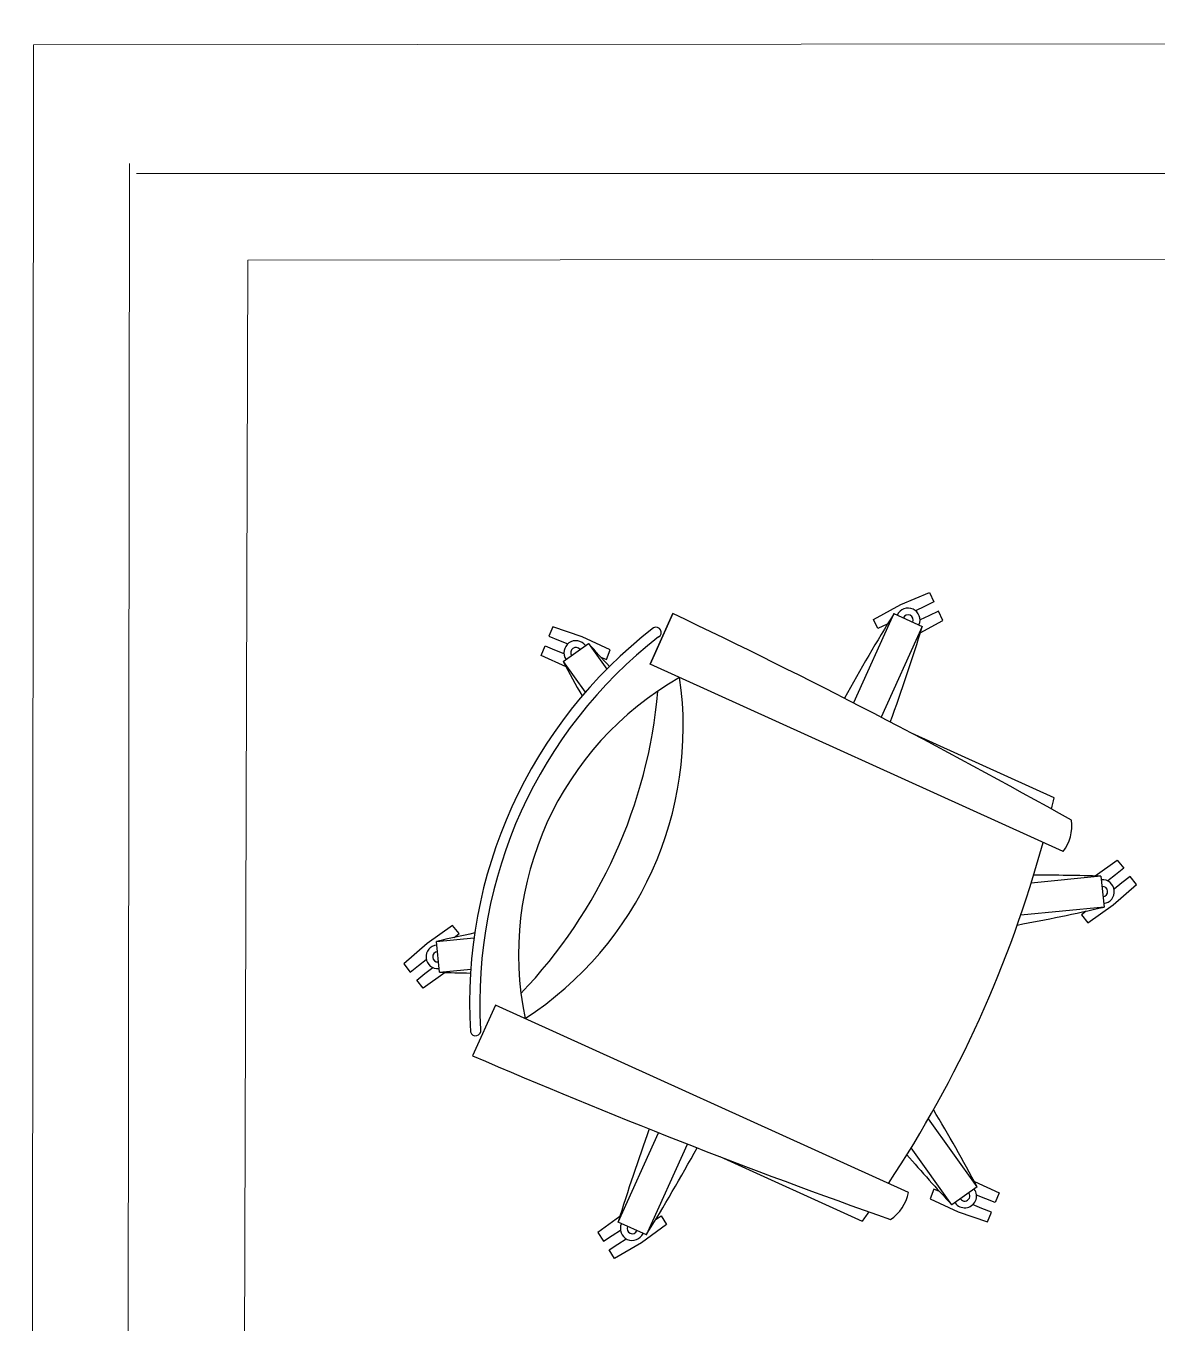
# Model space of a CAD drawing. Header units: inches. Extents: x 164.3 to 247.9, y 15.6 to 56.7.
# Drawn here: x 209.28 to 210.183, y 55.632 to 56.667 of the extents above; entities that cross this region are included whole.
import ezdxf

# ---------------------------------------------------------------- set-up
doc = ezdxf.new("R2010")
doc.units = ezdxf.units.IN
doc.header["$MEASUREMENT"] = 0
doc.layers.get('0').update_dxf_attribs({"lineweight": 0})
doc.layers.add('WALL 1 100', color=250, linetype='Continuous', lineweight=9)
doc.layers.add('провода', color=1, linetype='Continuous', lineweight=5)

msp = doc.modelspace()

# ---------------------------------------------------------------- linework, layer by layer
at = {"color": 7, "linetype": 'ByBlock', "lineweight": -2}
for p, q in [((209.9781, 56.2054), (210.001, 56.2149)), ((210.001, 56.2149), (210.0045, 56.2075)), ((209.9564, 56.1936), (209.9781, 56.2054)), ((209.9971, 56.2039), (209.9899, 56.2005)), ((210.0045, 56.2075), (209.9971, 56.2039)), ((209.778, 56.1579), (209.7963, 56.1982)), ((209.7963, 56.1982), (209.778, 56.1579)), ((209.9727, 56.1982), (209.9404, 56.1269)), ((209.9599, 56.1862), (209.9564, 56.1936)), ((209.9727, 56.1982), (209.9952, 56.188)), ((210.0006, 56.1965), (209.9935, 56.1931)), ((209.9937, 56.1829), (210.0116, 56.1926)), ((210.0081, 56.2), (210.0006, 56.1965)), ((210.0116, 56.1926), (210.0081, 56.2)), ((209.7004, 56.1877), (209.6974, 56.1801)), ((209.7238, 56.1797), (209.7004, 56.1877)), ((209.9673, 56.1897), (209.9599, 56.1862)), ((209.9952, 56.188), (209.9624, 56.1156)), ((209.9676, 56.1898), (209.9673, 56.1897)), ((209.6912, 56.1648), (209.6943, 56.1724)), ((209.6943, 56.1724), (209.7019, 56.1694)), ((209.6974, 56.1801), (209.705, 56.177)), ((209.705, 56.177), (209.7124, 56.1741)), ((209.7087, 56.1599), (209.7288, 56.1743)), ((209.7463, 56.1694), (209.7238, 56.1797)), ((209.7288, 56.1743), (209.7435, 56.1539)), ((209.711, 56.1557), (209.6912, 56.1648)), ((209.7019, 56.1694), (209.7093, 56.1664)), ((209.7087, 56.1599), (209.7263, 56.1354)), ((209.7388, 56.1635), (209.7433, 56.1617)), ((209.7433, 56.1617), (209.7463, 56.1694)), ((210.1078, 56.0083), (209.778, 56.1579)), ((210.1006, 56.0512), (209.9867, 56.1028)), ((210.1332, 55.9889), (210.1509, 56.0014)), ((210.156, 55.995), (210.1495, 55.9899)), ((210.1509, 56.0014), (210.156, 55.995)), ((210.1379, 55.9887), (210.0822, 55.9833)), ((210.1379, 55.9887), (210.1403, 55.9641)), ((210.1495, 55.9899), (210.1433, 55.9849)), ((210.1611, 55.9885), (210.1546, 55.9834)), ((210.1662, 55.982), (210.1611, 55.9885)), ((210.1475, 55.9658), (210.1662, 55.982)), ((210.1546, 55.9834), (210.1484, 55.9785)), ((210.1403, 55.9641), (210.0738, 55.9576)), ((210.1274, 55.9514), (210.1475, 55.9658)), ((210.1261, 55.9609), (210.1223, 55.9579)), ((210.1223, 55.9579), (210.1274, 55.9514)), ((209.6205, 55.9494), (209.6003, 55.9351)), ((209.6256, 55.9429), (209.6205, 55.9494)), ((209.6218, 55.9399), (209.6256, 55.9429)), ((209.6003, 55.9351), (209.5816, 55.9188)), ((209.6075, 55.9367), (209.6375, 55.9396)), ((209.6099, 55.9121), (209.6075, 55.9367)), ((209.5932, 55.9174), (209.5995, 55.9224)), ((209.5816, 55.9188), (209.5867, 55.9123)), ((209.5867, 55.9123), (209.5932, 55.9174)), ((209.6146, 55.912), (209.5969, 55.8994)), ((209.5983, 55.911), (209.6046, 55.9159)), ((209.6099, 55.9121), (209.6349, 55.9145)), ((209.5918, 55.9059), (209.5983, 55.911)), ((209.5969, 55.8994), (209.5918, 55.9059)), ((209.6547, 55.8859), (209.6364, 55.8455)), ((209.9844, 55.7363), (209.6547, 55.8859)), ((210.0391, 55.7409), (210.0002, 55.7953)), ((209.7526, 55.7128), (209.7849, 55.7841)), ((209.7751, 55.7026), (209.808, 55.7751)), ((210.019, 55.7266), (209.9864, 55.7721)), ((209.8336, 55.7651), (209.9474, 55.7135)), ((210.0046, 55.7391), (210.0015, 55.7314)), ((210.0091, 55.7373), (210.0046, 55.7391)), ((210.0391, 55.7409), (210.019, 55.7266)), ((210.0369, 55.7451), (210.0566, 55.7361)), ((210.0566, 55.7361), (210.0535, 55.7284)), ((210.0015, 55.7314), (210.024, 55.7211)), ((210.0428, 55.7238), (210.0354, 55.7268)), ((210.0459, 55.7315), (210.0385, 55.7344)), ((210.0535, 55.7284), (210.0459, 55.7315)), ((209.754, 55.7173), (209.7364, 55.7046)), ((209.7828, 55.7151), (209.7868, 55.7177)), ((209.7868, 55.7177), (209.7913, 55.7108)), ((210.024, 55.7211), (210.0474, 55.7131)), ((210.0505, 55.7208), (210.0428, 55.7238)), ((210.0474, 55.7131), (210.0505, 55.7208)), ((209.7364, 55.7046), (209.7409, 55.6977)), ((209.7478, 55.7022), (209.7545, 55.7065)), ((209.7751, 55.7026), (209.7526, 55.7128)), ((209.7913, 55.7108), (209.7712, 55.6963)), ((209.7409, 55.6977), (209.7478, 55.7022)), ((209.7454, 55.6908), (209.7523, 55.6953)), ((209.7712, 55.6963), (209.7498, 55.6839)), ((209.7523, 55.6953), (209.7589, 55.6996)), ((209.7498, 55.6839), (209.7454, 55.6908))]:
    msp.add_line(p, q, dxfattribs=at)
for centre, radius, start, end in [((209.984, 56.1931), 0.00947, 335.6035, 155.6035), ((207.505, 51.3875), 5.3285, 60.6776, 64.5318), ((211.2264, 55.4196), 1.4758, 148.1558, 151.1966), ((209.984, 56.1931), 0.00412, 335.6035, 155.6035), ((210.0118, 55.8879), 0.3778, 127.6722, 183.5349), ((209.7828, 56.1832), 0.00418, 298.5307, 116.9145), ((208.5836, 56.6182), 1.4758, 339.9286, 343.0513), ((210.0118, 55.8879), 0.3696, 127.8963, 183.3107), ((209.7188, 56.1671), 0.00947, 35.6035, 215.6035), ((209.7188, 56.1671), 0.00412, 35.6035, 215.6035), ((208.6504, 55.1668), 1.4758, 42.0882, 43.0513), ((211.0099, 56.8563), 1.4758, 208.1558, 209.3717), ((209.9271, 55.9263), 0.254, 119.5947, 191.6124), ((209.5275, 56.1075), 0.277, 302.9857, 8.2214), ((209.3866, 56.1714), 0.3993, 316.2424, 354.9647), ((209.1847, 56.263), 0.9401, 346.4209, 346.9776), ((210.0795, 56.0293), 0.0352, 323.4418, 6.608), ((209.1847, 56.263), 0.9401, 326.4633, 344.7438), ((210.0904, 54.5137), 1.4758, 88.1558, 90.2466), ((210.1391, 55.9764), 0.00947, 275.6035, 95.6035), ((210.1391, 55.9764), 0.00412, 275.6035, 95.6035), ((209.8071, 57.4018), 1.4758, 280.3039, 283.0513), ((209.9408, 54.499), 1.4758, 101.8354, 103.0513), ((209.6087, 55.9244), 0.00947, 95.6035, 275.6035), ((209.6087, 55.9244), 0.00412, 95.6035, 275.6035), ((209.6574, 57.3871), 1.4758, 268.1558, 269.1189), ((209.6388, 55.8656), 0.00418, 194.2926, 12.6764), ((211.7461, 60.7386), 5.3285, 246.6753, 250.5295), ((208.7379, 55.0446), 1.4758, 28.1558, 30.9032), ((211.1643, 55.2826), 1.4758, 160.0105, 163.0513), ((208.5214, 56.4813), 1.4758, 328.1558, 331.2785), ((211.0974, 56.734), 1.4758, 220.9605, 223.0513), ((209.95, 55.7438), 0.0352, 304.5991, 347.7653), ((210.0291, 55.7337), 0.00947, 215.6035, 35.6035), ((210.0291, 55.7337), 0.00412, 215.6035, 35.6035), ((209.1847, 56.263), 0.9401, 324.2295, 324.7862), ((209.7638, 55.7077), 0.00947, 155.6035, 335.6035), ((209.7638, 55.7077), 0.00412, 155.6035, 335.6035)]:
    msp.add_arc(centre, radius, start, end, dxfattribs=at)
at = {"layer": 'WALL 1 100', "color": 0}
for p, q in [((209.2861, 56.6519), (209.28, 48.4314)), ((209.457, 56.4802), (209.4453, 52.6499))]:
    msp.add_line(p, q, dxfattribs=at)
for points in [[(209.2861, 56.6519), (228.0934, 56.6669)], [(209.457, 56.4802), (223.1726, 56.4953)]]:
    msp.add_lwpolyline(points, dxfattribs=at)
at = {"layer": 'провода', "color": 1}
for p, q in [((209.3581, 52.5239), (209.3626, 56.5571)), ((209.3682, 56.5493), (220.8106, 56.547))]:
    msp.add_line(p, q, dxfattribs=at)

doc.saveas('drawing.dxf')
